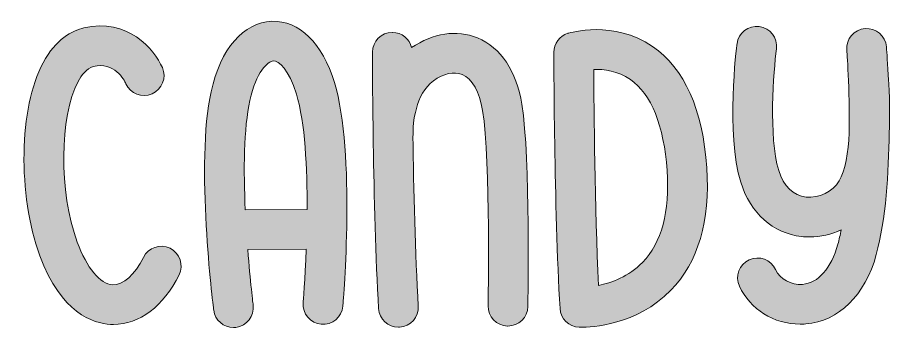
# Model space of a CAD drawing. Header units: inches. Extents: x 75 to 1003, y -1016 to -60.
# Drawn here: x 75 to 999, y -389 to -60 of the extents above; entities that cross this region are included whole.
import ezdxf

# ---------------------------------------------------------------- set-up
doc = ezdxf.new("R2010")
doc.units = ezdxf.units.IN
doc.header["$MEASUREMENT"] = 0
doc.layers.add('Layer 1', color=7, linetype='Continuous')

# ---------------------------------------------------------------- blocks, each defined once
blk = doc.blocks.new('block 4')
at = {"layer": 'Layer 1', "true_color": 0x0153a5}
h = blk.add_hatch(color=154, dxfattribs=at)
h.dxf.hatch_style = 2
edge = h.paths.add_edge_path()
edge.add_spline(control_points=[(246.14, -333.12), (229.83, -366.24), (204.05, -385.65), (176.69, -385.65), (175.65, -385.65), (174.63, -385.62), (173.58, -385.57), (155.27, -384.58), (121.21, -373.82), (98.9, -312.81), (75.14, -247.82), (76.67, -156.05), (102.3, -108.25), (115.81, -83.04), (133.22, -74.25), (145.44, -71.31), (191.56, -60.2), (219.88, -93.99), (228.42, -113.39), (233.1, -124.03), (228.27, -136.45), (217.62, -141.13), (207.04, -145.79), (194.7, -141.02), (189.96, -130.49), (188.07, -126.43), (177.58, -106.83), (155.28, -112.23), (148.29, -113.91), (142.78, -121.81), (139.39, -128.14), (119.37, -165.46), (118.93, -245.01), (138.43, -298.36), (148.35, -325.52), (162.68, -342.83), (175.83, -343.54), (186.86, -344.11), (199.27, -333.01), (208.38, -314.53), (213.52, -304.09), (226.13, -299.82), (236.56, -304.95), (246.99, -310.08), (251.28, -322.7), (246.14, -333.12)], knot_values=[0, 0, 0, 0, 1, 1, 1, 2, 2, 2, 3, 3, 3, 4, 4, 4, 5, 5, 5, 6, 6, 6, 7, 7, 7, 8, 8, 8, 9, 9, 9, 10, 10, 10, 11, 11, 11, 12, 12, 12, 13, 13, 13, 14, 14, 14, 15, 15, 15, 15], degree=3, periodic=1)
h = blk.add_hatch(color=154, dxfattribs=at)
h.dxf.hatch_style = 2
edge = h.paths.add_edge_path()
edge.add_spline(control_points=[(419.39, -366.32), (418.39, -377.9), (408.21, -386.48), (396.61, -385.47), (385.04, -384.47), (376.46, -374.26), (377.46, -362.69), (377.52, -362.09), (379.51, -338.43), (380.73, -305.88), (380.73, -305.88), (318.79, -306.2), (318.79, -306.2), (321.4, -339.93), (324.48, -364.67), (324.55, -365.26), (326.01, -376.79), (317.84, -387.32), (306.31, -388.78), (305.41, -388.89), (304.52, -388.94), (303.64, -388.94), (293.2, -388.94), (284.14, -381.17), (282.79, -370.53), (281.98, -364.2), (263.34, -214.32), (279.99, -139.02), (290.07, -93.37), (314.15, -65.43), (344.38, -64.26), (373.32, -63.27), (397.9, -87.46), (410.57, -129.24), (433.14, -203.72), (419.96, -359.72), (419.39, -366.32)], knot_values=[0, 0, 0, 0, 1, 1, 1, 2, 2, 2, 3, 3, 3, 4, 4, 4, 5, 5, 5, 6, 6, 6, 7, 7, 7, 8, 8, 8, 9, 9, 9, 10, 10, 10, 11, 11, 11, 12, 12, 12, 12], degree=3, periodic=1)
edge = h.paths.add_edge_path()
edge.add_spline(control_points=[(381.63, -263.78), (381.83, -220.07), (379.5, -171.83), (370.29, -141.45), (362.42, -115.48), (351.4, -106.03), (346, -106.33), (339.89, -106.57), (327.72, -118.11), (321.08, -148.11), (314.49, -177.91), (314.28, -222.85), (316.16, -264.13), (316.16, -264.13), (381.63, -263.78), (381.63, -263.78)], knot_values=[0, 0, 0, 0, 1, 1, 1, 2, 2, 2, 3, 3, 3, 4, 4, 4, 5, 5, 5, 5], degree=3, periodic=1)
h = blk.add_hatch(color=154, dxfattribs=at)
h.dxf.hatch_style = 2
edge = h.paths.add_edge_path()
edge.add_spline(control_points=[(766.4, -349.46), (730.41, -386.5), (681.88, -388.6), (671.37, -388.6), (670.28, -388.6), (669.6, -388.57), (669.39, -388.57), (658.58, -388.14), (649.86, -379.59), (649.21, -368.8), (642.83, -263.21), (642.7, -98.8), (642.7, -97.15), (642.69, -87.91), (648.72, -79.75), (657.55, -77.03), (659.51, -76.44), (705.83, -62.64), (747.09, -91), (780.93, -114.25), (800.23, -157.53), (804.45, -219.63), (808.28, -275.85), (795.48, -319.53), (766.4, -349.46)], knot_values=[0, 0, 0, 0, 1, 1, 1, 2, 2, 2, 3, 3, 3, 4, 4, 4, 5, 5, 5, 6, 6, 6, 7, 7, 7, 8, 8, 8, 8], degree=3, periodic=1)
edge = h.paths.add_edge_path()
edge.add_spline(control_points=[(762.47, -222.5), (759.23, -174.83), (745.79, -141.44), (723.63, -125.95), (710.35, -116.67), (695.57, -114.94), (684.86, -115.28), (685.08, -157.02), (686, -262.57), (690.03, -344.36), (703.61, -341.53), (721.97, -334.96), (736.53, -319.81), (756.7, -298.81), (765.43, -266.06), (762.47, -222.5)], knot_values=[0, 0, 0, 0, 1, 1, 1, 2, 2, 2, 3, 3, 3, 4, 4, 4, 5, 5, 5, 5], degree=3, periodic=1)
h = blk.add_hatch(color=154, dxfattribs=at)
h.dxf.hatch_style = 2
edge = h.paths.add_edge_path()
edge.add_spline(control_points=[(615.18, -366.69), (614.96, -378.17), (605.58, -387.32), (594.14, -387.32), (594, -387.32), (593.87, -387.32), (593.72, -387.32), (582.1, -387.09), (572.87, -377.49), (573.09, -365.87), (573.12, -364.35), (575.97, -213.15), (567.31, -158.91), (564.15, -139.09), (556.22, -125.18), (545.58, -120.74), (536.97, -117.15), (526.2, -119.53), (515.25, -127.41), (496.25, -141.06), (493.27, -173.41), (493.71, -183.67), (493.75, -184.47), (493.63, -185.24), (493.57, -186.02), (494.36, -241.23), (495.97, -311.77), (499.26, -366.28), (499.96, -377.88), (491.12, -387.86), (479.52, -388.56), (479.09, -388.58), (478.66, -388.59), (478.23, -388.59), (467.19, -388.59), (457.92, -379.98), (457.24, -368.81), (450.87, -263.22), (450.74, -98.81), (450.74, -97.16), (450.73, -85.54), (460.15, -76.11), (471.77, -76.11), (471.78, -76.11), (471.78, -76.11), (471.78, -76.11), (481.71, -76.11), (489.98, -83), (492.2, -92.25), (514.74, -76.66), (539.99, -72.82), (561.75, -81.89), (586.54, -92.21), (603.26, -117.2), (608.86, -152.27), (618.1, -210.21), (615.28, -360.33), (615.18, -366.69)], knot_values=[0, 0, 0, 0, 1, 1, 1, 2, 2, 2, 3, 3, 3, 4, 4, 4, 5, 5, 5, 6, 6, 6, 7, 7, 7, 8, 8, 8, 9, 9, 9, 10, 10, 10, 11, 11, 11, 12, 12, 12, 13, 13, 13, 14, 14, 14, 15, 15, 15, 16, 16, 16, 17, 17, 17, 18, 18, 18, 19, 19, 19, 19], degree=3, periodic=1)
h = blk.add_hatch(color=154, dxfattribs=at)
h.dxf.hatch_style = 2
edge = h.paths.add_edge_path()
edge.add_spline(control_points=[(997.43, -182.19), (997.06, -224.88), (993.97, -274.41), (983.82, -311.63), (972.06, -354.76), (944.14, -382.23), (909.14, -385.09), (907.15, -385.25), (905.14, -385.33), (903.17, -385.33), (875.57, -385.33), (850.28, -369.68), (839.01, -345.08), (834.16, -334.51), (838.8, -322.02), (849.38, -317.18), (859.94, -312.33), (872.43, -316.98), (877.26, -327.54), (881.85, -337.55), (893.81, -344.15), (905.7, -343.13), (922.53, -341.76), (936.2, -326.24), (943.2, -300.56), (944.52, -295.72), (945.7, -290.6), (946.76, -285.28), (936.37, -290.13), (924.99, -292.91), (913.37, -292.91), (910.54, -292.91), (907.69, -292.75), (904.86, -292.43), (874.33, -288.98), (850.83, -268.03), (840.39, -234.94), (824.46, -182.97), (835.98, -91.84), (836.48, -87.99), (837.97, -76.46), (848.53, -68.29), (860.04, -69.81), (871.56, -71.29), (879.71, -81.85), (878.22, -93.37), (875.16, -117.15), (869.61, -186.68), (880.57, -222.44), (885.88, -239.27), (895.93, -249.06), (909.57, -250.6), (923.22, -252.16), (937.84, -244.9), (944.57, -233.44), (950.88, -222.7), (954.04, -203.22), (955.27, -182.54), (955.69, -134.98), (952.64, -95.39), (952.59, -94.67), (951.67, -83.09), (960.31, -72.94), (971.9, -72.03), (983.51, -71.14), (993.62, -79.75), (994.54, -91.34), (994.67, -92.89), (995.53, -104.07), (996.29, -121.06), (996.96, -128.49), (998.91, -153.88), (997.43, -182.19)], knot_values=[0, 0, 0, 0, 1, 1, 1, 2, 2, 2, 3, 3, 3, 4, 4, 4, 5, 5, 5, 6, 6, 6, 7, 7, 7, 8, 8, 8, 9, 9, 9, 10, 10, 10, 11, 11, 11, 12, 12, 12, 13, 13, 13, 14, 14, 14, 15, 15, 15, 16, 16, 16, 17, 17, 17, 18, 18, 18, 19, 19, 19, 20, 20, 20, 21, 21, 21, 22, 22, 22, 23, 23, 23, 24, 24, 24, 24], degree=3, periodic=1)
at = {"layer": 'Layer 1', "lineweight": 0}
for points, knots in [([(246.14, -333.12), (229.83, -366.24), (204.05, -385.65), (176.69, -385.65), (175.65, -385.65), (174.63, -385.62), (173.58, -385.57), (155.27, -384.58), (121.21, -373.82), (98.9, -312.81), (75.14, -247.82), (76.67, -156.05), (102.3, -108.25), (115.81, -83.04), (133.22, -74.25), (145.44, -71.31), (191.56, -60.2), (219.88, -93.99), (228.42, -113.39), (233.1, -124.03), (228.27, -136.45), (217.62, -141.13), (207.04, -145.79), (194.7, -141.02), (189.96, -130.49), (188.07, -126.43), (177.58, -106.83), (155.28, -112.23), (148.29, -113.91), (142.78, -121.81), (139.39, -128.14), (119.37, -165.46), (118.93, -245.01), (138.43, -298.36), (148.35, -325.52), (162.68, -342.83), (175.83, -343.54), (186.86, -344.11), (199.27, -333.01), (208.38, -314.53), (213.52, -304.09), (226.13, -299.82), (236.56, -304.95), (246.99, -310.08), (251.28, -322.7), (246.14, -333.12)], [0, 0, 0, 0, 1, 1, 1, 2, 2, 2, 3, 3, 3, 4, 4, 4, 5, 5, 5, 6, 6, 6, 7, 7, 7, 8, 8, 8, 9, 9, 9, 10, 10, 10, 11, 11, 11, 12, 12, 12, 13, 13, 13, 14, 14, 14, 15, 15, 15, 15]), ([(419.39, -366.32), (418.39, -377.9), (408.21, -386.48), (396.61, -385.47), (385.04, -384.47), (376.46, -374.26), (377.46, -362.69), (377.52, -362.09), (379.51, -338.43), (380.73, -305.88), (380.73, -305.88), (318.79, -306.2), (318.79, -306.2), (321.4, -339.93), (324.48, -364.67), (324.55, -365.26), (326.01, -376.79), (317.84, -387.32), (306.31, -388.78), (305.41, -388.89), (304.52, -388.94), (303.64, -388.94), (293.2, -388.94), (284.14, -381.17), (282.79, -370.53), (281.98, -364.2), (263.34, -214.32), (279.99, -139.02), (290.07, -93.37), (314.15, -65.43), (344.38, -64.26), (373.32, -63.27), (397.9, -87.46), (410.57, -129.24), (433.14, -203.72), (419.96, -359.72), (419.39, -366.32)], [0, 0, 0, 0, 1, 1, 1, 2, 2, 2, 3, 3, 3, 4, 4, 4, 5, 5, 5, 6, 6, 6, 7, 7, 7, 8, 8, 8, 9, 9, 9, 10, 10, 10, 11, 11, 11, 12, 12, 12, 12]), ([(766.4, -349.46), (730.41, -386.5), (681.88, -388.6), (671.37, -388.6), (670.28, -388.6), (669.6, -388.57), (669.39, -388.57), (658.58, -388.14), (649.86, -379.59), (649.21, -368.8), (642.83, -263.21), (642.7, -98.8), (642.7, -97.15), (642.69, -87.91), (648.72, -79.75), (657.55, -77.03), (659.51, -76.44), (705.83, -62.64), (747.09, -91), (780.93, -114.25), (800.23, -157.53), (804.45, -219.63), (808.28, -275.85), (795.48, -319.53), (766.4, -349.46)], [0, 0, 0, 0, 1, 1, 1, 2, 2, 2, 3, 3, 3, 4, 4, 4, 5, 5, 5, 6, 6, 6, 7, 7, 7, 8, 8, 8, 8]), ([(615.18, -366.69), (614.96, -378.17), (605.58, -387.32), (594.14, -387.32), (594, -387.32), (593.87, -387.32), (593.72, -387.32), (582.1, -387.09), (572.87, -377.49), (573.09, -365.87), (573.12, -364.35), (575.97, -213.15), (567.31, -158.91), (564.15, -139.09), (556.22, -125.18), (545.58, -120.74), (536.97, -117.15), (526.2, -119.53), (515.25, -127.41), (496.25, -141.06), (493.27, -173.41), (493.71, -183.67), (493.75, -184.47), (493.63, -185.24), (493.57, -186.02), (494.36, -241.23), (495.97, -311.77), (499.26, -366.28), (499.96, -377.88), (491.12, -387.86), (479.52, -388.56), (479.09, -388.58), (478.66, -388.59), (478.23, -388.59), (467.19, -388.59), (457.92, -379.98), (457.24, -368.81), (450.87, -263.22), (450.74, -98.81), (450.74, -97.16), (450.73, -85.54), (460.15, -76.11), (471.77, -76.11), (471.78, -76.11), (471.78, -76.11), (471.78, -76.11), (481.71, -76.11), (489.98, -83), (492.2, -92.25), (514.74, -76.66), (539.99, -72.82), (561.75, -81.89), (586.54, -92.21), (603.26, -117.2), (608.86, -152.27), (618.1, -210.21), (615.28, -360.33), (615.18, -366.69)], [0, 0, 0, 0, 1, 1, 1, 2, 2, 2, 3, 3, 3, 4, 4, 4, 5, 5, 5, 6, 6, 6, 7, 7, 7, 8, 8, 8, 9, 9, 9, 10, 10, 10, 11, 11, 11, 12, 12, 12, 13, 13, 13, 14, 14, 14, 15, 15, 15, 16, 16, 16, 17, 17, 17, 18, 18, 18, 19, 19, 19, 19]), ([(997.43, -182.19), (997.06, -224.88), (993.97, -274.41), (983.82, -311.63), (972.06, -354.76), (944.14, -382.23), (909.14, -385.09), (907.15, -385.25), (905.14, -385.33), (903.17, -385.33), (875.57, -385.33), (850.28, -369.68), (839.01, -345.08), (834.16, -334.51), (838.8, -322.02), (849.38, -317.18), (859.94, -312.33), (872.43, -316.98), (877.26, -327.54), (881.85, -337.55), (893.81, -344.15), (905.7, -343.13), (922.53, -341.76), (936.2, -326.24), (943.2, -300.56), (944.52, -295.72), (945.7, -290.6), (946.76, -285.28), (936.37, -290.13), (924.99, -292.91), (913.37, -292.91), (910.54, -292.91), (907.69, -292.75), (904.86, -292.43), (874.33, -288.98), (850.83, -268.03), (840.39, -234.94), (824.46, -182.97), (835.98, -91.84), (836.48, -87.99), (837.97, -76.46), (848.53, -68.29), (860.04, -69.81), (871.56, -71.29), (879.71, -81.85), (878.22, -93.37), (875.16, -117.15), (869.61, -186.68), (880.57, -222.44), (885.88, -239.27), (895.93, -249.06), (909.57, -250.6), (923.22, -252.16), (937.84, -244.9), (944.57, -233.44), (950.88, -222.7), (954.04, -203.22), (955.27, -182.54), (955.69, -134.98), (952.64, -95.39), (952.59, -94.67), (951.67, -83.09), (960.31, -72.94), (971.9, -72.03), (983.51, -71.14), (993.62, -79.75), (994.54, -91.34), (994.67, -92.89), (995.53, -104.07), (996.29, -121.06), (996.96, -128.49), (998.91, -153.88), (997.43, -182.19)], [0, 0, 0, 0, 1, 1, 1, 2, 2, 2, 3, 3, 3, 4, 4, 4, 5, 5, 5, 6, 6, 6, 7, 7, 7, 8, 8, 8, 9, 9, 9, 10, 10, 10, 11, 11, 11, 12, 12, 12, 13, 13, 13, 14, 14, 14, 15, 15, 15, 16, 16, 16, 17, 17, 17, 18, 18, 18, 19, 19, 19, 20, 20, 20, 21, 21, 21, 22, 22, 22, 23, 23, 23, 24, 24, 24, 24]), ([(381.63, -263.78), (381.83, -220.07), (379.5, -171.83), (370.29, -141.45), (362.42, -115.48), (351.4, -106.03), (346, -106.33), (339.89, -106.57), (327.72, -118.11), (321.08, -148.11), (314.49, -177.91), (314.28, -222.85), (316.16, -264.13), (316.16, -264.13), (381.63, -263.78), (381.63, -263.78)], [0, 0, 0, 0, 1, 1, 1, 2, 2, 2, 3, 3, 3, 4, 4, 4, 5, 5, 5, 5]), ([(762.47, -222.5), (759.23, -174.83), (745.79, -141.44), (723.63, -125.95), (710.35, -116.67), (695.57, -114.94), (684.86, -115.28), (685.08, -157.02), (686, -262.57), (690.03, -344.36), (703.61, -341.53), (721.97, -334.96), (736.53, -319.81), (756.7, -298.81), (765.43, -266.06), (762.47, -222.5)], [0, 0, 0, 0, 1, 1, 1, 2, 2, 2, 3, 3, 3, 4, 4, 4, 5, 5, 5, 5])]:
    blk.add_open_spline(points, degree=3, knots=knots, dxfattribs=at)
blk = doc.blocks.new('block 2')
at = {"layer": 'Layer 1'}
blk.add_blockref('block 4', (0, 0), dxfattribs=at)

msp = doc.modelspace()

# ---------------------------------------------------------------- block references
at = {"layer": 'Layer 1'}
msp.add_blockref('block 2', (0, 0), dxfattribs=at)

doc.saveas('drawing.dxf')
